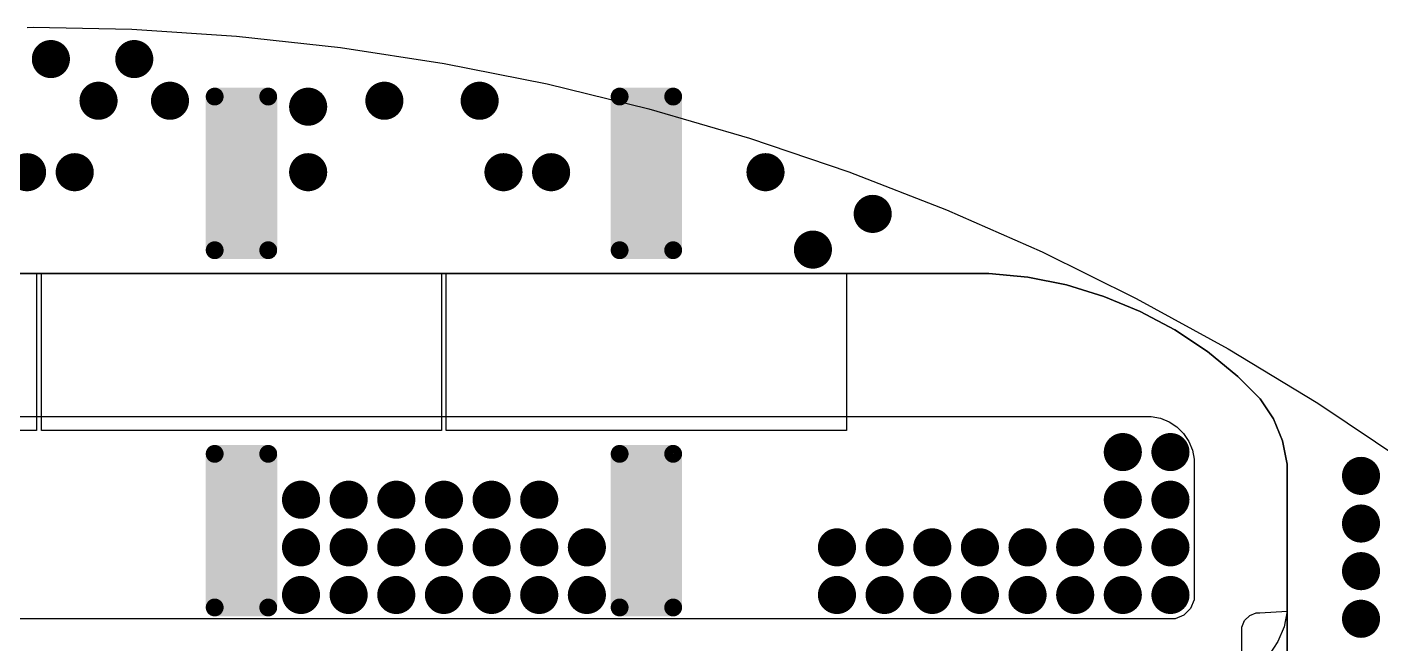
# Model space of a CAD drawing. Header units: millimetres. Extents: x 201 to 305, y 187 to 304.
# Drawn here: x 254 to 282.42, y 291.47 to 304.42 of the extents above; entities that cross this region are included whole.
import ezdxf

# ---------------------------------------------------------------- set-up
doc = ezdxf.new("R2010")
doc.units = ezdxf.units.MM
doc.layers.add('TopLayer', color=1, linetype='Continuous')

# ---------------------------------------------------------------- blocks, each defined once
blk = doc.blocks.new('EC_H10_1')
at = {"layer": 'TopLayer'}
for p, q in [((-1.65, -4.2), (-1.65, 4.2)), ((-1.65, 4.2), (1.65, 4.2)), ((1.65, 4.2), (1.65, -4.2)), ((1.65, -4.2), (-1.65, -4.2))]:
    blk.add_line(p, q, dxfattribs=at)
at = {"layer": 'TopLayer', "const_width": 0.188}
for points in [[(-5.456, 0.562, 1), (-5.269, 0.562, 1)], [(-2.231, 0.562, 1), (-2.044, 0.562, 1)], [(2.044, 0.562, 1), (2.231, 0.562, 1)], [(5.269, 0.562, 1), (5.456, 0.562, 1)], [(-5.456, -0.562, 1), (-5.269, -0.562, 1)], [(-2.231, -0.562, 1), (-2.044, -0.562, 1)], [(2.044, -0.562, 1), (2.231, -0.562, 1)], [(5.269, -0.562, 1), (5.456, -0.562, 1)]]:
    blk.add_lwpolyline(points, format="xyb", close=True, dxfattribs=at)
at = {"layer": 'TopLayer'}
for points in [[(-5.362, -0.75), (-2.138, -0.75), (-5.362, 0.75), (-2.138, 0.75)], [(2.138, -0.75), (5.362, -0.75), (2.138, 0.75), (5.362, 0.75)], [(-5.55, -0.562), (-1.95, -0.562), (-5.55, 0.562), (-1.95, 0.562)], [(1.95, -0.562), (5.55, -0.562), (1.95, 0.562), (5.55, 0.562)]]:
    blk.add_solid(points, dxfattribs=at)
blk = doc.blocks.new('EC_H10_2')
at = {"layer": 'TopLayer'}
for p, q in [((-1.65, -4.2), (-1.65, 4.2)), ((-1.65, 4.2), (1.65, 4.2)), ((1.65, 4.2), (1.65, -4.2)), ((1.65, -4.2), (-1.65, -4.2))]:
    blk.add_line(p, q, dxfattribs=at)
at = {"layer": 'TopLayer', "const_width": 0.188}
for points in [[(-5.456, 0.562, 1), (-5.269, 0.562, 1)], [(-2.231, 0.562, 1), (-2.044, 0.562, 1)], [(2.044, 0.562, 1), (2.231, 0.562, 1)], [(5.269, 0.562, 1), (5.456, 0.562, 1)], [(-5.456, -0.562, 1), (-5.269, -0.562, 1)], [(-2.231, -0.562, 1), (-2.044, -0.562, 1)], [(2.044, -0.562, 1), (2.231, -0.562, 1)], [(5.269, -0.562, 1), (5.456, -0.562, 1)]]:
    blk.add_lwpolyline(points, format="xyb", close=True, dxfattribs=at)
at = {"layer": 'TopLayer'}
for points in [[(-5.362, -0.75), (-2.138, -0.75), (-5.362, 0.75), (-2.138, 0.75)], [(2.138, -0.75), (5.362, -0.75), (2.138, 0.75), (5.362, 0.75)], [(-5.55, -0.562), (-1.95, -0.562), (-5.55, 0.562), (-1.95, 0.562)], [(1.95, -0.562), (5.55, -0.562), (1.95, 0.562), (5.55, 0.562)]]:
    blk.add_solid(points, dxfattribs=at)
blk = doc.blocks.new('EC_H10_164')
at = {"layer": 'TopLayer'}
for p, q in [((-1.65, -4.2), (-1.65, 4.2)), ((-1.65, 4.2), (1.65, 4.2)), ((1.65, 4.2), (1.65, -4.2)), ((1.65, -4.2), (-1.65, -4.2))]:
    blk.add_line(p, q, dxfattribs=at)
at = {"layer": 'TopLayer', "const_width": 0.188}
for points in [[(-5.456, 0.562, 1), (-5.269, 0.562, 1)], [(-2.231, 0.562, 1), (-2.044, 0.562, 1)], [(2.044, 0.562, 1), (2.231, 0.562, 1)], [(5.269, 0.562, 1), (5.456, 0.562, 1)], [(-5.456, -0.562, 1), (-5.269, -0.562, 1)], [(-2.231, -0.562, 1), (-2.044, -0.562, 1)], [(2.044, -0.562, 1), (2.231, -0.562, 1)], [(5.269, -0.562, 1), (5.456, -0.562, 1)]]:
    blk.add_lwpolyline(points, format="xyb", close=True, dxfattribs=at)
at = {"layer": 'TopLayer'}
for points in [[(-5.362, -0.75), (-2.138, -0.75), (-5.362, 0.75), (-2.138, 0.75)], [(2.138, -0.75), (5.362, -0.75), (2.138, 0.75), (5.362, 0.75)], [(-5.55, -0.562), (-1.95, -0.562), (-5.55, 0.562), (-1.95, 0.562)], [(1.95, -0.562), (5.55, -0.562), (1.95, 0.562), (5.55, 0.562)]]:
    blk.add_solid(points, dxfattribs=at)

msp = doc.modelspace()

# ---------------------------------------------------------------- linework, layer by layer
at = {"layer": 'TopLayer'}
for p, q in [((254, 304.416), (254.127, 304.421)), ((254, 304.416), (254, 304.416)), ((254.127, 304.421), (256.199, 304.376)), ((256.199, 304.376), (258.394, 304.232)), ((258.394, 304.232), (260.581, 303.993)), ((260.581, 303.993), (262.756, 303.658)), ((262.756, 303.658), (264.914, 303.229)), ((264.914, 303.229), (267.051, 302.706)), ((267.051, 302.706), (269.163, 302.09)), ((269.163, 302.09), (271.246, 301.383)), ((271.246, 301.383), (273.296, 300.586)), ((273.296, 300.586), (275.31, 299.7)), ((275.31, 299.7), (277.283, 298.727)), ((238.75, 299.25), (273.777, 299.25)), ((254.174, 299.25), (245.826, 299.25)), ((254.2, 299.25), (254.174, 299.25)), ((254.3, 299.25), (254.2, 299.25)), ((254.2, 299.25), (254.2, 299.25)), ((254.326, 299.25), (254.3, 299.25)), ((254.3, 299.25), (254.3, 299.25)), ((262.673, 299.25), (254.326, 299.25)), ((262.7, 299.25), (262.673, 299.25)), ((262.8, 299.25), (262.7, 299.25)), ((262.7, 299.25), (262.7, 299.25)), ((262.827, 299.25), (262.8, 299.25)), ((262.8, 299.25), (262.8, 299.25)), ((271.2, 299.25), (262.827, 299.25)), ((273.777, 299.25), (271.2, 299.25)), ((271.2, 299.25), (271.2, 299.25)), ((273.777, 299.25), (274.189, 299.25)), ((274.189, 299.25), (273.777, 299.25)), ((274.189, 299.25), (275.009, 299.169)), ((275.009, 299.169), (274.189, 299.25)), ((275.009, 299.169), (275.817, 299.009)), ((275.817, 299.009), (275.009, 299.169)), ((275.817, 299.009), (276.605, 298.769)), ((276.605, 298.769), (275.817, 299.009)), ((276.605, 298.769), (277.366, 298.454)), ((277.366, 298.454), (276.605, 298.769)), ((277.283, 298.727), (279.212, 297.669)), ((277.366, 298.454), (278.093, 298.066)), ((278.093, 298.066), (277.366, 298.454)), ((278.093, 298.066), (278.778, 297.608)), ((278.778, 297.608), (278.093, 298.066)), ((278.778, 297.608), (279.415, 297.085)), ((279.415, 297.085), (278.778, 297.608)), ((279.212, 297.669), (281.093, 296.527)), ((279.415, 297.085), (279.706, 296.794)), ((279.706, 296.794), (279.415, 297.085)), ((279.706, 296.794), (279.706, 296.794)), ((279.706, 296.794), (279.883, 296.617)), ((279.883, 296.617), (279.706, 296.794)), ((279.706, 296.794), (279.706, 296.794)), ((279.706, 296.794), (279.706, 296.794)), ((279.883, 296.617), (280.161, 296.201)), ((280.161, 296.201), (279.883, 296.617)), ((281.093, 296.527), (282.922, 295.305)), ((239.5, 296.25), (277.5, 296.25)), ((277.5, 296.25), (277.598, 296.25)), ((277.598, 296.25), (277.792, 296.212)), ((277.792, 296.212), (277.974, 296.136)), ((277.974, 296.136), (278.137, 296.027)), ((280.161, 296.201), (280.352, 295.739)), ((280.352, 295.739), (280.161, 296.201)), ((278.137, 296.027), (278.277, 295.887)), ((278.277, 295.887), (278.386, 295.724)), ((278.386, 295.724), (278.462, 295.542)), ((280.352, 295.739), (280.45, 295.248)), ((280.45, 295.248), (280.352, 295.739)), ((278.462, 295.542), (278.5, 295.348)), ((278.5, 295.348), (278.5, 295.25)), ((278.5, 295.25), (278.5, 295.25)), ((278.5, 295.25), (278.5, 292.5)), ((280.45, 295.248), (280.45, 294.998)), ((280.45, 294.998), (280.45, 295.248)), ((280.45, 294.998), (280.45, 294.998)), ((280.45, 294.998), (280.45, 292.325)), ((280.45, 292.325), (280.45, 294.998)), ((280.45, 294.998), (280.45, 294.998)), ((280.45, 294.998), (280.45, 294.998)), ((278.5, 292.5), (278.5, 292.401)), ((278.424, 292.217), (278.283, 292.076)), ((278.5, 292.401), (278.424, 292.217)), ((279.875, 292.125), (280.45, 292.158)), ((280.45, 292.158), (280.385, 291.829)), ((280.45, 292.325), (280.45, 292.158)), ((280.45, 292.158), (280.45, 292.325)), ((280.45, 292.158), (280.45, 283.851)), ((280.45, 283.851), (280.45, 292.158)), ((280.45, 292.158), (280.45, 292.158)), ((278, 292), (239.5, 292)), ((278.099, 292), (278, 292)), ((278, 292), (278, 292)), ((278.283, 292.076), (278.099, 292)), ((279.5, 291.825), (279.557, 291.962)), ((279.557, 291.962), (279.663, 292.068)), ((279.663, 292.068), (279.8, 292.125)), ((279.8, 292.125), (279.875, 292.125)), ((279.875, 292.125), (279.875, 292.125)), ((279.5, 291.75), (279.5, 291.825)), ((279.5, 283.375), (279.5, 291.75)), ((280.385, 291.829), (280.257, 291.52)), ((280.257, 291.52), (280.07, 291.241))]:
    msp.add_line(p, q, dxfattribs=at)
at = {"layer": 'TopLayer', "const_width": 0.4}
for points in [[(254.3, 303.75, 1), (254.7, 303.75, 1)], [(256.05, 303.75, 1), (256.45, 303.75, 1)], [(255.3, 302.875, 1), (255.7, 302.875, 1)], [(256.8, 302.875, 1), (257.2, 302.875, 1)], [(261.3, 302.875, 1), (261.7, 302.875, 1)], [(263.3, 302.875, 1), (263.7, 302.875, 1)], [(259.7, 302.75, 1), (260.1, 302.75, 1)], [(253.8, 301.375, 1), (254.2, 301.375, 1)], [(254.8, 301.375, 1), (255.2, 301.375, 1)], [(259.7, 301.375, 1), (260.1, 301.375, 1)], [(263.8, 301.375, 1), (264.2, 301.375, 1)], [(264.8, 301.375, 1), (265.2, 301.375, 1)], [(269.3, 301.375, 1), (269.7, 301.375, 1)], [(271.55, 300.5, 1), (271.95, 300.5, 1)], [(270.295, 299.75, 1), (270.695, 299.75, 1)], [(276.8, 295.5, 1), (277.2, 295.5, 1)], [(277.8, 295.5, 1), (278.2, 295.5, 1)], [(281.8, 295, 1), (282.2, 295, 1)], [(259.55, 294.5, 1), (259.95, 294.5, 1)], [(260.55, 294.5, 1), (260.95, 294.5, 1)], [(261.55, 294.5, 1), (261.95, 294.5, 1)], [(262.55, 294.5, 1), (262.95, 294.5, 1)], [(263.55, 294.5, 1), (263.95, 294.5, 1)], [(264.55, 294.5, 1), (264.95, 294.5, 1)], [(276.8, 294.5, 1), (277.2, 294.5, 1)], [(277.8, 294.5, 1), (278.2, 294.5, 1)], [(281.8, 294, 1), (282.2, 294, 1)], [(259.55, 293.5, 1), (259.95, 293.5, 1)], [(260.55, 293.5, 1), (260.95, 293.5, 1)], [(261.55, 293.5, 1), (261.95, 293.5, 1)], [(262.55, 293.5, 1), (262.95, 293.5, 1)], [(263.55, 293.5, 1), (263.95, 293.5, 1)], [(264.55, 293.5, 1), (264.95, 293.5, 1)], [(265.55, 293.5, 1), (265.95, 293.5, 1)], [(270.8, 293.5, 1), (271.2, 293.5, 1)], [(271.8, 293.5, 1), (272.2, 293.5, 1)], [(272.8, 293.5, 1), (273.2, 293.5, 1)], [(273.8, 293.5, 1), (274.2, 293.5, 1)], [(274.8, 293.5, 1), (275.2, 293.5, 1)], [(275.8, 293.5, 1), (276.2, 293.5, 1)], [(276.8, 293.5, 1), (277.2, 293.5, 1)], [(277.8, 293.5, 1), (278.2, 293.5, 1)], [(281.8, 293, 1), (282.2, 293, 1)], [(259.55, 292.5, 1), (259.95, 292.5, 1)], [(260.55, 292.5, 1), (260.95, 292.5, 1)], [(261.55, 292.5, 1), (261.95, 292.5, 1)], [(262.55, 292.5, 1), (262.95, 292.5, 1)], [(263.55, 292.5, 1), (263.95, 292.5, 1)], [(264.55, 292.5, 1), (264.95, 292.5, 1)], [(265.55, 292.5, 1), (265.95, 292.5, 1)], [(270.8, 292.5, 1), (271.2, 292.5, 1)], [(271.8, 292.5, 1), (272.2, 292.5, 1)], [(272.8, 292.5, 1), (273.2, 292.5, 1)], [(273.8, 292.5, 1), (274.2, 292.5, 1)], [(274.8, 292.5, 1), (275.2, 292.5, 1)], [(275.8, 292.5, 1), (276.2, 292.5, 1)], [(276.8, 292.5, 1), (277.2, 292.5, 1)], [(277.8, 292.5, 1), (278.2, 292.5, 1)], [(281.8, 292, 1), (282.2, 292, 1)]]:
    msp.add_lwpolyline(points, format="xyb", close=True, dxfattribs=at)

# ---------------------------------------------------------------- block references
at = {"rotation": 90}
for name, p in [('EC_H10_1', (250, 297.6)), ('EC_H10_2', (258.5, 297.6)), ('EC_H10_164', (267, 297.6))]:
    msp.add_blockref(name, p, dxfattribs=at)

doc.saveas('drawing.dxf')
